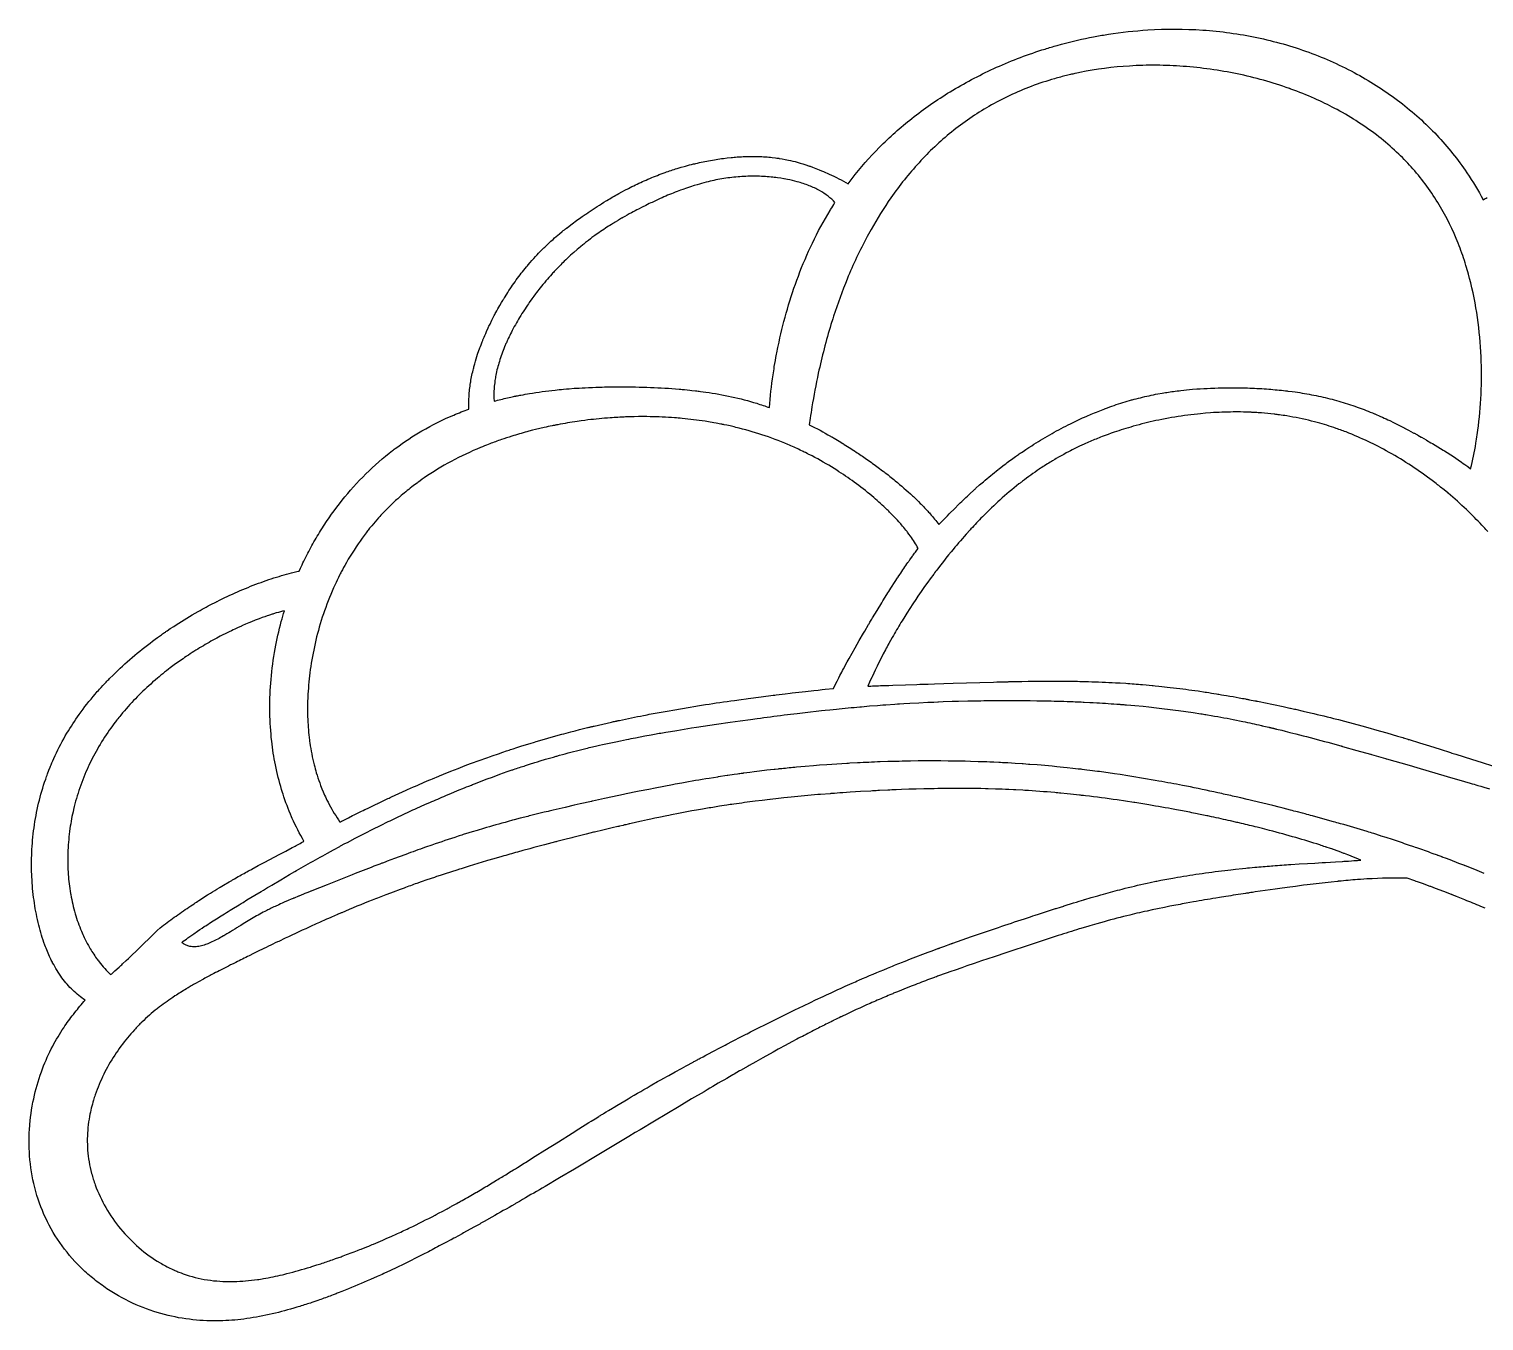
# Model space of a CAD drawing. Header units: millimetres. Extents: x -186 to 127, y -72 to 114.
# Drawn here: x -186 to 22.6, y -71.8 to 113.5 of the extents above; entities that cross this region are included whole.
import ezdxf

# ---------------------------------------------------------------- set-up
doc = ezdxf.new("R2010")
doc.units = ezdxf.units.MM
doc.layers.get('0').update_dxf_attribs({"color": 70})

msp = doc.modelspace()

# ---------------------------------------------------------------- linework, layer by layer
for points in [[(22.81, -12.59), (22.16, -12.32, 0.00263), (19.89, -11.38), (19.41, -11.18), (18.69, -10.89, 0.021315), (18.6, -10.86, 0.001777), (18.28, -10.73, 0.014751), (18.12, -10.67, 0.01263), (18.04, -10.64, 0.013869), (17.96, -10.61), (17.56, -10.45), (17.26, -10.33), (16.35, -9.99), (15.66, -9.73), (14.98, -9.48, 0.016686), (14.9, -9.45), (13.79, -9.05), (13.52, -8.95), (13.11, -8.8), (12.91, -8.73), (12.81, -8.69), (12.71, -8.66), (11.6, -8.27), (11.16, -8.26), (10.72, -8.25, 0.005943), (9.85, -8.25, 0.007065), (8.09, -8.28), (7.35, -8.3), (6.6, -8.34, 0.022909), (6.5, -8.34), (6.28, -8.36, 0.005632), (4.46, -8.47, 0.006568), (1.81, -8.71, 0.022532), (1.72, -8.72, 0.022898), (1.63, -8.73), (0.69, -8.82, 0.00469), (-2.75, -9.23), (-3.25, -9.29), (-4.42, -9.45), (-5.6, -9.6), (-5.94, -9.65), (-6.32, -9.7), (-7.34, -9.84), (-9.47, -10.15), (-10.18, -10.25), (-10.58, -10.31, 0.004792), (-11.04, -10.38, 0.004701), (-11.57, -10.46, 0.002175), (-14.38, -10.89), (-15.32, -11.04), (-15.85, -11.13, 0.003853), (-19.04, -11.67), (-20.1, -11.86, 0.002292), (-22.42, -12.3), (-23.19, -12.45), (-24.22, -12.66), (-24.96, -12.82), (-25.7, -12.98, 0.002908), (-27.17, -13.31), (-28.15, -13.55, 0.008667), (-31.87, -14.51), (-32.9, -14.8), (-33.93, -15.1), (-34.07, -15.14), (-34.21, -15.18), (-34.37, -15.23), (-35.2, -15.48), (-35.42, -15.55, 0.003255), (-38.43, -16.49), (-38.86, -16.63), (-40.15, -17.05), (-40.58, -17.19), (-42.3, -17.76), (-45.8, -18.92), (-47.62, -19.53), (-49.43, -20.14), (-50.5, -20.5), (-51.57, -20.86), (-52.28, -21.11), (-53.23, -21.44), (-53.86, -21.66), (-54.49, -21.88), (-55.74, -22.34, 0.00582), (-56.1, -22.47, 0.022543), (-56.19, -22.5), (-57.18, -22.87, 0.003653), (-59.53, -23.77), (-59.86, -23.9), (-60.25, -24.05), (-61.26, -24.46), (-61.65, -24.62), (-62.05, -24.78, 0.002075), (-62.31, -24.89, 0.003796), (-63.35, -25.33, 0.003207), (-65.43, -26.23, 0.006992), (-69.37, -28.05, 0.01015), (-69.5, -28.11, 0.009941), (-69.63, -28.17, 0.00388), (-70.61, -28.65, 0.005981), (-70.75, -28.72, 0.005472), (-70.92, -28.8, 0.004805), (-71.34, -29.01, 0.001909), (-73.05, -29.87), (-73.53, -30.12), (-73.79, -30.25, 0.003779), (-75.95, -31.38), (-76.66, -31.76), (-77.61, -32.27), (-77.87, -32.41), (-78.24, -32.61), (-78.61, -32.81), (-79.35, -33.22), (-80.83, -34.04), (-81.81, -34.59), (-82.77, -35.13), (-82.9, -35.21), (-84, -35.84), (-84.14, -35.92), (-84.92, -36.37), (-85.12, -36.48), (-85.59, -36.76, 0.00223), (-88.79, -38.62), (-89.24, -38.89), (-91.03, -39.94), (-92.81, -41), (-96.37, -43.13), (-98.42, -44.35), (-99.11, -44.76), (-100.02, -45.31), (-103.59, -47.45), (-103.83, -47.59), (-107.84, -49.99), (-109.95, -51.23), (-112.05, -52.48, -0.0018), (-115.27, -54.36), (-115.73, -54.63), (-116.26, -54.93, -0.009241), (-116.39, -55.01, -0.002027), (-119.68, -56.89), (-120.78, -57.51), (-120.96, -57.62), (-121.15, -57.72, -0.001892), (-121.51, -57.93), (-122.25, -58.34), (-123.73, -59.15), (-123.93, -59.26), (-124.98, -59.83), (-125.11, -59.91), (-125.51, -60.12), (-125.64, -60.19), (-126.16, -60.47), (-127.21, -61.02, -0.002398), (-129.31, -62.12, -0.004994), (-132.3, -63.62), (-133.31, -64.1), (-134.23, -64.54), (-135.16, -64.97), (-135.43, -65.1), (-136.14, -65.42), (-137.09, -65.84, -0.009214), (-140.7, -67.36), (-141.2, -67.56), (-141.7, -67.75), (-141.84, -67.81), (-142, -67.87), (-142.44, -68.04, -0.003953), (-144.19, -68.68), (-144.41, -68.75), (-144.62, -68.83), (-144.77, -68.88), (-145.35, -69.08), (-145.51, -69.13), (-145.7, -69.2), (-145.92, -69.27, -0.007746), (-147.66, -69.82, -0.01583), (-151.17, -70.76, -0.021826), (-154.81, -71.44, -0.025276), (-158.25, -71.75, -0.023595), (-158.36, -71.75), (-158.6, -71.76, -0.033257), (-162.55, -71.6, -0.036873), (-166.62, -70.86, -0.039662), (-170.7, -69.44, -0.041931), (-174.64, -67.31, -0.021662), (-176.5, -65.97, -0.021629), (-178.24, -64.48, -0.046818), (-181.31, -61.01, -0.048366), (-183.67, -57.02, -0.046914), (-185.24, -52.64, -0.043666), (-185.97, -48.09, -0.038339), (-185.95, -43.74), (-185.94, -43.6, -0.035614), (-185.27, -39.37, -0.033952), (-184.12, -35.59, -0.030424), (-182.66, -32.37, -0.026306), (-181.07, -29.71, -0.016294), (-179.69, -27.8), (-179.49, -27.53, -0.013752), (-178, -25.76, -0.047658), (-179.77, -24.35, -0.043324), (-181.33, -22.56, -0.037361), (-182.67, -20.39), (-182.71, -20.31, -0.004865), (-183.01, -19.71, -0.021445), (-183.79, -17.86, -0.013026), (-184.26, -16.44, -0.014093), (-184.66, -14.99, -0.024508), (-185.28, -11.86, -0.023224), (-185.63, -8.51), (-185.65, -8.08), (-185.66, -7.89), (-185.67, -7.71, -0.016562), (-185.67, -5.03, -0.022998), (-185.4, -1.49, -0.024462), (-184.78, 2.04, -0.025663), (-183.82, 5.51), (-183.67, 5.94, -0.005263), (-183.41, 6.69), (-183.2, 7.24), (-183.03, 7.66, -0.002254), (-182.77, 8.27), (-182.64, 8.58), (-182.51, 8.89, -0.025606), (-180.85, 12.13), (-180.62, 12.52, -0.021241), (-178.86, 15.22, -0.02239), (-176.57, 18.13, -0.005322), (-175.95, 18.84, -0.009112), (-175, 19.86, -0.006852), (-174.51, 20.37), (-174.01, 20.86, -0.018473), (-171.25, 23.4, -0.016414), (-168.33, 25.73), (-167.96, 26), (-167.63, 26.24), (-167.06, 26.65, -0.017921), (-166.95, 26.72, -0.017515), (-166.85, 26.79, -0.017105), (-166.75, 26.86, -0.016694), (-166.66, 26.92, -0.016284), (-166.58, 26.98, -0.007248), (-166.26, 27.2), (-165.79, 27.52), (-165.31, 27.84, -0.014452), (-162.25, 29.72, -0.001108), (-161.87, 29.94), (-161.53, 30.13, -0.011331), (-159.18, 31.39, -0.023799), (-159.08, 31.43, -0.013628), (-156.14, 32.82, -0.014763), (-153.14, 34.03, -0.016229), (-150.19, 35.02, -0.017293), (-147.3, 35.78), (-147.1, 36.22), (-147.03, 36.38, -0.00697), (-146.49, 37.5, -0.013383), (-145.34, 39.7, -0.007469), (-144.72, 40.77, -0.007815), (-144.07, 41.83, -0.027869), (-141.15, 45.94, -0.029609), (-137.75, 49.71, -0.030924), (-133.92, 53.06, -0.005652), (-133.67, 53.25, -0.005682), (-133.43, 53.43, -0.028419), (-129.7, 55.89, -0.030983), (-125.15, 58.16, -0.013143), (-122.97, 59.01, -0.02601), (-122.95, 60.86, -0.022968), (-122.73, 62.79), (-122.71, 62.92, -0.020118), (-122.31, 64.81), (-122.28, 64.94), (-122.25, 65.06), (-122.12, 65.52, -0.011504), (-121.71, 66.89), (-121.52, 67.43), (-121.45, 67.64, -0.004006), (-121.32, 67.99), (-121.22, 68.25), (-121.07, 68.65, -0.004064), (-120.99, 68.84, -0.008584), (-120.91, 69.04, -0.00901), (-120.44, 70.13), (-120.2, 70.67), (-120.14, 70.81), (-120.09, 70.91, -0.007182), (-119.94, 71.21), (-119.67, 71.76, -0.004615), (-119.47, 72.17), (-119.39, 72.32, -0.005657), (-119.11, 72.85), (-118.96, 73.12), (-118.82, 73.38), (-118.66, 73.65), (-118.53, 73.89), (-118.29, 74.29), (-118.11, 74.6, -0.008412), (-117.97, 74.82, -0.010806), (-117.87, 74.99), (-117.55, 75.5, -0.015406), (-116.17, 77.53, -0.01659), (-114.71, 79.42, -0.022914), (-114.66, 79.47, -0.011149), (-114.48, 79.69), (-114.16, 80.06, -0.011862), (-113.17, 81.16, -0.006028), (-112.39, 81.95, -0.003214), (-112, 82.34), (-111.59, 82.73), (-111.2, 83.09), (-110.9, 83.36, -0.009579), (-109.98, 84.15), (-109.58, 84.48, -0.006892), (-108.97, 84.97, -0.023763), (-108.89, 85.03), (-108.35, 85.44, -0.008938), (-106.7, 86.64), (-106.28, 86.93, -0.011853), (-106.12, 87.04, -0.00391), (-105.01, 87.78), (-104.58, 88.06, -0.007462), (-103.28, 88.87), (-103.17, 88.93, -0.009204), (-101.48, 89.92), (-101.01, 90.18), (-100.92, 90.22), (-100.59, 90.4), (-100.09, 90.67), (-99.58, 90.92, -0.006194), (-98.57, 91.41, -0.006945), (-97.55, 91.87, -0.014036), (-95.39, 92.74), (-94.82, 92.95, -0.010016), (-93.1, 93.52), (-92.51, 93.69), (-92.07, 93.82), (-91.9, 93.87, -0.007633), (-90.73, 94.17, -0.006479), (-90.43, 94.24, -0.013484), (-88.32, 94.68), (-88.02, 94.73, -0.008794), (-86.98, 94.9), (-86.72, 94.94), (-86.52, 94.96, -0.024525), (-86.45, 94.97), (-85.94, 95.04), (-85.36, 95.1, -0.007212), (-84.5, 95.17, -0.009623), (-83.64, 95.22, -0.01942), (-81.46, 95.24, -0.020406), (-79.45, 95.1), (-78.98, 95.05), (-78.81, 95.02), (-78.5, 94.98, -0.032402), (-78.44, 94.97), (-78.02, 94.9), (-77.59, 94.82), (-77.15, 94.73, -0.012524), (-75.87, 94.42, -0.016308), (-74.26, 93.92, -0.023761), (-74.21, 93.91, -0.013882), (-74.03, 93.84), (-73.7, 93.73, -0.006321), (-72.74, 93.35), (-72.38, 93.2, -0.007993), (-71.3, 92.73, -0.010041), (-69.92, 92.05, -0.012454), (-68.59, 91.32), (-68.3, 91.71), (-68, 92.1, -0.029903), (-64.11, 96.53, -0.030877), (-59.43, 100.71, -0.030181), (-53.95, 104.52, -0.02963), (-47.7, 107.84, -0.029636), (-40.78, 110.52), (-40.33, 110.66, -0.007976), (-38.6, 111.17), (-37.95, 111.35, -0.018579), (-33.36, 112.41), (-33.12, 112.45, -0.008725), (-31.25, 112.78, -0.022985), (-25.6, 113.39, -0.033043), (-17.72, 113.38, -0.034266), (-9.95, 112.3, -0.035836), (-2.5, 110.19, -0.037318), (4.4, 107.07, -0.038881), (10.57, 103.06, -0.04021), (15.86, 98.29, -0.039859), (20.18, 92.91, -0.026029), (22.51, 89.04, -0.004797), (23.07, 89.37)], [(23.18, 41.44, 0.006396), (22.59, 42.08, 0.014023), (20.43, 44.29), (20.11, 44.6, 0.015427), (17.5, 46.93, 0.017359), (17.42, 47), (16.91, 47.42), (16.4, 47.83, 0.004968), (16.06, 48.1, 0.016061), (15.97, 48.17, 0.016466), (15.87, 48.25, 0.016872), (15.77, 48.33), (15.21, 48.76), (14.88, 49), (14.51, 49.27, 0.016865), (11.43, 51.37, 0.017987), (8.2, 53.26, 0.016987), (5.27, 54.71), (4.84, 54.9), (4.51, 55.05), (4.17, 55.19), (3.95, 55.28), (3.65, 55.41), (3.24, 55.57, 0.010493), (1.62, 56.18), (1.4, 56.25, 0.015926), (-1.28, 57.08), (-1.67, 57.18), (-2.11, 57.3, 0.021788), (-5.67, 58.03, 0.007414), (-6.71, 58.19, 0.008225), (-7.05, 58.23, 0.0071), (-7.25, 58.26, 0.008308), (-7.48, 58.28, 0.008918), (-9.29, 58.46, 0.006053), (-9.94, 58.51), (-10.6, 58.54, 0.013543), (-10.79, 58.55, 0.009995), (-10.89, 58.56, 0.010409), (-11, 58.56, 0.008639), (-12.71, 58.6, 0.011748), (-12.82, 58.6, 0.01199), (-12.94, 58.6, 0.016271), (-16.16, 58.5), (-16.62, 58.47), (-17.32, 58.41), (-18.02, 58.35), (-18.48, 58.3, 0.008654), (-20.33, 58.08, 0.016723), (-24.03, 57.44, 0.008636), (-25.64, 57.08, 0.008412), (-27.24, 56.67), (-27.69, 56.54, 0.013756), (-30.44, 55.69), (-30.83, 55.55), (-31.27, 55.39), (-31.71, 55.23), (-32.14, 55.06, 0.0072), (-33.01, 54.72, 0.009833), (-34.73, 53.98), (-35.05, 53.83), (-35.37, 53.68), (-35.58, 53.58), (-35.86, 53.44), (-36.24, 53.26), (-36.45, 53.15), (-36.69, 53.03), (-36.97, 52.88), (-37.28, 52.72), (-37.64, 52.52), (-37.83, 52.42), (-38.03, 52.31), (-38.38, 52.11), (-38.72, 51.92), (-38.95, 51.78), (-39.25, 51.6), (-39.42, 51.5), (-39.61, 51.38, 0.009312), (-41.16, 50.39, 0.015405), (-43.56, 48.66), (-43.72, 48.54, 0.0036), (-44.08, 48.27, 0.017529), (-46.8, 45.97, 0.013042), (-49.16, 43.71), (-49.31, 43.56, 0.0096), (-50.96, 41.82), (-51.07, 41.71), (-51.64, 41.07, 0.011122), (-53.79, 38.56), (-54.17, 38.1), (-54.54, 37.64), (-54.64, 37.51), (-54.92, 37.15), (-55.29, 36.68), (-55.78, 36.04, 0.002472), (-56.3, 35.35), (-56.82, 34.65), (-57.16, 34.18), (-57.61, 33.55), (-58.09, 32.86), (-58.57, 32.17), (-58.88, 31.7), (-59.29, 31.08), (-59.74, 30.4), (-60.17, 29.72), (-60.46, 29.26), (-60.84, 28.65, 0.007019), (-62.08, 26.56), (-62.25, 26.26), (-62.5, 25.82), (-62.75, 25.38, 0.003346), (-63.23, 24.49), (-63.54, 23.89), (-63.76, 23.47), (-63.98, 23.04), (-64.04, 22.92), (-64.21, 22.59), (-64.42, 22.15), (-64.7, 21.57), (-64.9, 21.15), (-65.1, 20.73), (-65.15, 20.61), (-65.3, 20.28), (-65.49, 19.85), (-65.74, 19.28), (-65.34, 19.29, -0.00229), (-63.09, 19.38), (-62.74, 19.39), (-62.14, 19.41), (-60.33, 19.47), (-58.71, 19.52), (-58.31, 19.54), (-57.7, 19.56), (-57.09, 19.58), (-56.19, 19.61), (-53.5, 19.69), (-51.58, 19.75), (-49.67, 19.81), (-47.72, 19.86), (-47.23, 19.87), (-45.76, 19.91, -0.00246), (-45.51, 19.92), (-43.68, 19.95), (-42.76, 19.97, -0.001352), (-41.84, 19.98), (-41.35, 19.98, -0.011221), (-41.25, 19.99, -0.011081), (-41.14, 19.99), (-40.34, 19.99), (-39.15, 20), (-37.95, 19.99), (-36.98, 19.99, -0.012483), (-36.8, 19.98, -0.011821), (-36.63, 19.98, -0.004652), (-34.09, 19.93, -0.006886), (-30.23, 19.77), (-29.99, 19.76), (-29.76, 19.74), (-29.55, 19.73), (-28.75, 19.68, -0.005289), (-26.35, 19.5), (-25.85, 19.46), (-24.99, 19.38), (-24.83, 19.36), (-24.53, 19.33), (-24, 19.28, -0.003427), (-22.4, 19.1), (-21.9, 19.04, -0.005861), (-18.39, 18.58), (-17.37, 18.43), (-17.18, 18.4, -0.002915), (-15.75, 18.17, -0.003704), (-15.03, 18.05), (-14.67, 17.99), (-14.32, 17.93), (-13.81, 17.85, -0.003418), (-12.02, 17.52, -0.005219), (-11.57, 17.44, -0.005686), (-11.4, 17.41, -0.00619), (-11.26, 17.38, -0.009474), (-11, 17.33), (-10.23, 17.19, -0.009944), (-10.1, 17.16, -0.010138), (-9.98, 17.14, -0.010303), (-9.86, 17.11, -0.00527), (-6.19, 16.35), (-5.2, 16.14, -0.017274), (-5.11, 16.12, -0.004263), (-4.39, 15.95), (-3.32, 15.71), (-2.25, 15.46, -0.004551), (1.53, 14.52), (1.76, 14.47), (2.6, 14.25), (3.86, 13.91), (5.12, 13.57), (5.97, 13.34), (7.24, 12.98), (8.51, 12.62), (8.71, 12.56), (10.22, 12.11), (10.97, 11.89, -0.024136), (11.06, 11.86), (11.72, 11.66, -0.023369), (11.82, 11.63, -0.022847), (11.91, 11.6), (13.37, 11.15), (14.82, 10.7), (16.33, 10.22), (17.84, 9.74, -0.00238), (18.6, 9.5), (20.85, 8.78), (22.35, 8.3), (23.85, 7.83)], [(22.66, -7.59), (21.32, -7.04), (19.97, -6.51, 0.016333), (19.91, -6.49, 0.016148), (19.86, -6.47), (19.01, -6.14), (17.75, -5.65), (17.11, -5.41), (16.79, -5.3, 0.013833), (16.71, -5.27, 0.016619), (16.59, -5.22, 0.016219), (16.47, -5.18), (16.04, -5.02, 0.01269), (15.95, -4.98), (15.21, -4.71, 0.003512), (13.01, -3.93), (12.79, -3.85), (12.58, -3.78), (11.81, -3.52, 0.002824), (10.65, -3.12), (10.07, -2.93), (9.49, -2.74), (8.58, -2.45), (7.9, -2.23), (7.77, -2.19), (6.81, -1.88, 0.002364), (5.85, -1.59, 0.00403), (2.03, -0.45, 0.003537), (1.03, -0.17), (-0.48, 0.26), (-1.99, 0.67, 0.001397), (-3.03, 0.95), (-3.23, 1), (-3.42, 1.05), (-4.11, 1.23, 0.003038), (-5.15, 1.5), (-6.19, 1.77), (-6.73, 1.91), (-7.68, 2.15), (-9.11, 2.5), (-10.54, 2.84), (-11.09, 2.97), (-11.34, 3.03), (-12.25, 3.24), (-12.93, 3.4, 0.001908), (-14.99, 3.86, 0.004698), (-19.49, 4.81), (-20.62, 5.03, 0.003795), (-23.99, 5.66, 0.005743), (-28.44, 6.41), (-29.54, 6.58), (-30.36, 6.71, 0.002552), (-32.83, 7.05), (-33.91, 7.19), (-34.32, 7.24), (-35.03, 7.33, 0.00485), (-35.56, 7.39), (-36.36, 7.48), (-37.16, 7.57), (-37.69, 7.62), (-38.63, 7.72), (-39.33, 7.78), (-40.38, 7.88), (-40.91, 7.92), (-41.44, 7.97), (-42.5, 8.05, 0.012028), (-42.7, 8.06), (-43.45, 8.12, 0.008787), (-43.59, 8.13), (-44.64, 8.19), (-45.69, 8.26, 0.005515), (-45.96, 8.27, 0.000933), (-46.95, 8.32), (-47.7, 8.36), (-48.26, 8.38), (-48.68, 8.4), (-49.94, 8.44), (-51.01, 8.48), (-51.81, 8.5), (-53.02, 8.52), (-54.22, 8.53), (-55.3, 8.54), (-55.7, 8.55), (-57.12, 8.54, 0.003353), (-58.53, 8.54), (-59.62, 8.52, 0.003294), (-61.25, 8.49), (-62.06, 8.47), (-62.88, 8.45), (-63.97, 8.41, 0.004059), (-67.25, 8.27), (-68.34, 8.21, 0.00632), (-68.75, 8.19), (-70.18, 8.1), (-71.62, 8), (-72.7, 7.92), (-73.52, 7.86), (-74.74, 7.76), (-75.35, 7.7), (-75.96, 7.64, 0.003944), (-78.1, 7.43, 0.003826), (-78.63, 7.38), (-79.03, 7.33, 0.017315), (-79.18, 7.32), (-80.23, 7.2), (-81.28, 7.07), (-82.07, 6.97), (-82.66, 6.9), (-83.54, 6.78, 0.017639), (-83.65, 6.77, 0.016551), (-83.75, 6.75, 0.002952), (-84.42, 6.66), (-84.93, 6.59), (-85.82, 6.46, 0.016361), (-85.91, 6.45), (-87.2, 6.25, 0.016621), (-87.28, 6.24), (-88.5, 6.05, 0.005196), (-92.44, 5.37), (-93.4, 5.2), (-93.76, 5.13), (-95.01, 4.9), (-96.26, 4.66), (-97.18, 4.47), (-98.56, 4.19), (-99.25, 4.05), (-99.94, 3.91), (-100.39, 3.82), (-100.78, 3.73), (-101.47, 3.59), (-103.52, 3.15), (-105.26, 2.77, 0.017072), (-105.37, 2.74), (-107.01, 2.38), (-107.86, 2.18), (-109.15, 1.89), (-110.44, 1.59), (-110.87, 1.49, 0.003186), (-111.62, 1.31), (-111.9, 1.24), (-112.15, 1.18), (-112.36, 1.13), (-113.12, 0.94), (-113.87, 0.76, 0.003381), (-115.61, 0.32), (-116.47, 0.09), (-116.69, 0.03), (-117.34, -0.14, 0.006314), (-120.89, -1.14), (-121.8, -1.41), (-122.49, -1.62), (-123, -1.78), (-123.77, -2.02, 0.004078), (-124.53, -2.26, 0.00557), (-128.26, -3.51), (-129.21, -3.84, 0.002776), (-132.03, -4.85), (-132.96, -5.2), (-133.66, -5.46), (-134.7, -5.85), (-134.96, -5.95), (-135.35, -6.1, 0.02238), (-135.45, -6.13), (-135.75, -6.25), (-136.19, -6.42, 0.001816), (-139.3, -7.62), (-139.71, -7.78), (-141.14, -8.35), (-142.58, -8.92), (-143.31, -9.21), (-145.5, -10.08, 0.014283), (-145.66, -10.15, 0.006638), (-145.96, -10.27, 0.004933), (-146.48, -10.48), (-146.67, -10.56), (-147.36, -10.84, 0.035116), (-147.4, -10.85), (-148.04, -11.12, 0.009443), (-148.18, -11.18), (-148.44, -11.29), (-148.89, -11.48), (-149.23, -11.62), (-149.36, -11.68), (-149.58, -11.78, 0.011607), (-149.75, -11.85), (-150, -11.96), (-150.24, -12.07), (-150.75, -12.31, 0.00204), (-151.49, -12.66), (-151.68, -12.76, 0.007771), (-151.95, -12.9), (-152.23, -13.04, 0.013558), (-154.13, -14.1), (-154.61, -14.38), (-155.33, -14.82), (-155.68, -15.04), (-155.86, -15.15), (-156.04, -15.26, -0.003948), (-156.52, -15.56), (-156.88, -15.78, -0.004636), (-157.96, -16.43), (-158.07, -16.5, -0.031617), (-158.13, -16.53, -0.031709), (-158.18, -16.56, -0.010035), (-158.99, -17.01, -0.015855), (-159.82, -17.42), (-160.03, -17.51, -0.02023), (-160.76, -17.8, -0.032019), (-161.52, -18.01, -0.044944), (-162.25, -18.11, -0.057748), (-162.98, -18.05, -0.130395), (-164.16, -17.49, -0.006497), (-163.27, -16.83), (-162.97, -16.61), (-162.44, -16.24), (-161.9, -15.88), (-161.55, -15.63), (-161.24, -15.43), (-160.93, -15.22, -0.010827), (-160.72, -15.09), (-159.89, -14.55, -0.003361), (-158.01, -13.36, -0.003143), (-156.97, -12.72), (-155.93, -12.08), (-155.79, -11.99), (-155.65, -11.91), (-155.36, -11.74), (-154.8, -11.39), (-153.66, -10.71), (-152.76, -10.16), (-152.45, -9.98, -0.001689), (-151.24, -9.26), (-149.96, -8.51), (-148.68, -7.76), (-147.93, -7.32), (-147.68, -7.18), (-146.68, -6.6), (-146.01, -6.22, -0.002572), (-143.24, -4.66), (-142.37, -4.19), (-141.49, -3.71, -0.017095), (-141.37, -3.65), (-140.75, -3.31), (-140.39, -3.13), (-139.3, -2.55), (-138.21, -1.99), (-137.48, -1.62, -0.004346), (-134.54, -0.16, -0.003436), (-133.42, 0.38), (-132.31, 0.9), (-131.56, 1.25, -0.003235), (-130.42, 1.77), (-129.28, 2.28), (-128.95, 2.43), (-128.57, 2.59, -0.002476), (-126.28, 3.58), (-125.96, 3.72), (-125.58, 3.88), (-124.58, 4.29), (-123.58, 4.7), (-123.29, 4.81), (-122.96, 4.94), (-122.59, 5.09, -0.003658), (-122.03, 5.31), (-121.46, 5.53), (-120.34, 5.96), (-119.59, 6.24), (-118.53, 6.63), (-117.46, 7.01), (-116.75, 7.25, -0.01227), (-116.56, 7.32, -0.00435), (-114.84, 7.89), (-114.26, 8.08), (-113.49, 8.32), (-113.11, 8.44), (-112.74, 8.55), (-111.98, 8.78, -0.002965), (-110.46, 9.22, -0.017139), (-110.36, 9.25, -0.007164), (-107.14, 10.1), (-106.19, 10.34, -0.002357), (-105.24, 10.57), (-104.6, 10.72), (-104.24, 10.8), (-103.82, 10.89), (-102.86, 11.11), (-101.89, 11.31), (-101.24, 11.45), (-100.38, 11.62, -0.002626), (-99.05, 11.88), (-97.71, 12.14), (-96.82, 12.3, -0.001987), (-94.98, 12.63), (-94.71, 12.67), (-94.41, 12.72), (-94.07, 12.78), (-93.15, 12.93), (-91.55, 13.19), (-91.02, 13.28), (-90.31, 13.39), (-89.37, 13.54), (-87.44, 13.83), (-85.51, 14.1), (-84.06, 14.31), (-82.6, 14.51), (-81.63, 14.64, -0.002948), (-77.77, 15.14), (-76.34, 15.31), (-75.87, 15.37), (-73.96, 15.59), (-73.18, 15.67), (-72.4, 15.76), (-71.88, 15.82), (-71.19, 15.89), (-70.26, 15.99, -0.002385), (-66.89, 16.31), (-66.66, 16.33), (-65.52, 16.43), (-64.37, 16.52), (-63.6, 16.58), (-63.17, 16.61), (-61.9, 16.7), (-61.47, 16.73), (-61.23, 16.74), (-60.58, 16.78), (-59.72, 16.83), (-58.43, 16.9), (-57.13, 16.97), (-56.27, 17), (-55.69, 17.03, -0.016855), (-55.61, 17.03), (-54.95, 17.06), (-53.63, 17.1), (-52.74, 17.13), (-51.39, 17.16), (-50.94, 17.17), (-50.34, 17.18), (-49.54, 17.19), (-49.09, 17.2), (-48.15, 17.21), (-47.2, 17.22), (-46.58, 17.22), (-45.74, 17.22), (-45.26, 17.22), (-44.56, 17.22), (-43.86, 17.22), (-42.46, 17.2), (-41.52, 17.19), (-41.27, 17.19, -0.003764), (-37.65, 17.1), (-37.14, 17.08, -0.003842), (-34.86, 16.99, -0.017283), (-34.71, 16.98), (-33.9, 16.94), (-33.44, 16.92), (-32.91, 16.89, -0.005498), (-29.62, 16.67, -0.006503), (-29.4, 16.65, -0.00542), (-29.17, 16.64, -0.002782), (-28.63, 16.59), (-28.04, 16.54), (-27.44, 16.49), (-26.24, 16.38), (-25.44, 16.3), (-24.37, 16.18, -0.006241), (-21.21, 15.79), (-20.16, 15.65), (-19.07, 15.49), (-17.98, 15.32, -0.003987), (-17.25, 15.2), (-16.28, 15.03), (-16.02, 14.99, -0.007143), (-12.45, 14.31), (-11.94, 14.2, -0.004247), (-9.35, 13.64, -0.007871), (-9.17, 13.6), (-8.25, 13.39, -0.008722), (-8.14, 13.36, -0.009079), (-8.01, 13.33, -0.009447), (-7.89, 13.3, -0.010849), (-7.73, 13.26, -0.011149), (-7.57, 13.23, -0.009302), (-7.47, 13.2, -0.010951), (-7.33, 13.17, -0.012959), (-7.14, 13.12), (-6.39, 12.94), (-5.89, 12.82), (-5.23, 12.65), (-4.34, 12.43), (-3.84, 12.3, -0.004136), (0.25, 11.22), (2.08, 10.71, -0.017801), (2.2, 10.68, -0.018411), (2.33, 10.64), (4.41, 10.06), (6.34, 9.52, -0.018137), (6.47, 9.48), (8.52, 8.89, -0.017594), (8.65, 8.85), (11.89, 7.92), (12.97, 7.61), (17.35, 6.33), (18.18, 6.09), (19, 5.85), (20.65, 5.36, -0.001419), (21.75, 5.04), (22.16, 4.92), (22.58, 4.79), (23.4, 4.55)]]:
    msp.add_lwpolyline(points, format="xyb")
for points in [[(-74.15, 56.77, -0.014686), (-71.09, 55.12, -0.010311), (-70.98, 55.05, -0.010716), (-70.88, 55, -0.011064), (-70.78, 54.94, -0.011366), (-70.69, 54.88, -0.011625), (-70.59, 54.83), (-69.87, 54.4), (-69.34, 54.07, -0.017646), (-69.24, 54.01, -0.017421), (-69.15, 53.95), (-68.45, 53.51), (-67.75, 53.07, -0.016192), (-67.7, 53.03, -0.016174), (-67.65, 53, -0.00606), (-66.13, 51.98), (-65.94, 51.85), (-65.29, 51.38), (-65.13, 51.27), (-64.64, 50.91), (-64.28, 50.65), (-63.66, 50.18, -0.004889), (-63.19, 49.83), (-62.85, 49.56), (-62.59, 49.35), (-62.2, 49.04), (-62.01, 48.89), (-61.82, 48.73, -0.015292), (-59.35, 46.58), (-59.22, 46.46, -0.007108), (-58.22, 45.49, -0.001272), (-57.73, 44.99), (-57.61, 44.86), (-57.44, 44.67), (-57.26, 44.48, -0.0067), (-56.81, 43.99, -0.01859), (-55.55, 42.45), (-55.23, 42.78), (-55.16, 42.86), (-54.62, 43.42), (-54.34, 43.7), (-54.07, 43.98), (-53.99, 44.07), (-53.34, 44.72), (-52.69, 45.36, -0.00724), (-51.06, 46.92), (-50.59, 47.35, -0.006335), (-50.24, 47.67), (-49.71, 48.14), (-49.18, 48.6, -0.010665), (-47.06, 50.34, -0.014123), (-46.92, 50.46), (-46.38, 50.87, -0.008067), (-44.74, 52.08, -0.00545), (-44.43, 52.3, -0.001435), (-43.89, 52.67, -0.004647), (-43.08, 53.22), (-42.67, 53.49), (-42.25, 53.76, -0.013202), (-39.66, 55.32, -0.013081), (-37.02, 56.75), (-36.69, 56.91, -0.011633), (-34.36, 58), (-33.71, 58.28, -0.011701), (-31.74, 59.07, -0.025323), (-31.66, 59.1, -0.013874), (-29.17, 59.95, -0.008609), (-27.91, 60.32, -0.023402), (-27.83, 60.34, -0.007457), (-26.65, 60.65, -0.014243), (-24.16, 61.19), (-23.54, 61.3, -0.01123), (-21.68, 61.58), (-21.37, 61.62), (-21.1, 61.65), (-20.86, 61.68, -0.006803), (-19.18, 61.85), (-18.54, 61.9, -0.007614), (-16.62, 62.01), (-15.97, 62.03), (-15.48, 62.05, -0.00675), (-14, 62.07), (-13.33, 62.07), (-12.83, 62.07), (-12.07, 62.06), (-11.88, 62.05), (-11.31, 62.04, -0.009433), (-8.58, 61.9), (-8.24, 61.87, -0.010269), (-5.84, 61.64, -0.010026), (-5.67, 61.62, -0.010651), (-5.51, 61.6), (-4.91, 61.53), (-4.46, 61.47, -0.005895), (-3.12, 61.26, -0.013588), (-0.46, 60.73, -0.015438), (2.11, 60.06, -0.007826), (3.34, 59.68), (3.96, 59.47), (4.57, 59.26, -0.01275), (6.9, 58.35, -0.022947), (6.97, 58.32, -0.011681), (9.11, 57.36), (9.63, 57.1), (10.02, 56.91), (10.61, 56.61), (11.19, 56.31, -0.025166), (11.25, 56.28, -0.024819), (11.31, 56.25), (11.78, 56.01), (12.47, 55.63, -0.006197), (12.82, 55.44, -0.007533), (12.99, 55.35, -0.00908), (13.16, 55.25), (13.63, 54.99, -0.023273), (13.67, 54.97), (14.34, 54.58, -0.023528), (14.39, 54.56), (15.02, 54.19), (15.23, 54.06), (16, 53.61), (16.76, 53.14), (16.96, 53.01), (17.32, 52.79), (17.85, 52.45), (18.38, 52.1), (18.57, 51.97), (18.91, 51.75), (19.41, 51.41), (19.65, 51.23), (19.9, 51.06), (20.31, 50.76), (20.71, 50.46, 0.018043), (21.47, 54.11, 0.005748), (21.66, 55.33, 0.022595), (22.18, 60.46, 0.022288), (22.24, 65.83, 0.024056), (21.79, 71.41, 0.027934), (20.73, 77.1), (20.57, 77.74), (20.4, 78.37, 0.005499), (20.04, 79.62), (19.93, 79.98, 0.017858), (18.92, 82.79, 0.040818), (16.21, 88.31, 0.045474), (12.43, 93.47, 0.020587), (10.4, 95.59), (10.09, 95.88, 0.022733), (7.54, 98.07, 0.022683), (4.64, 100.14, 0.020846), (1.57, 101.96, 0.016276), (-1.28, 103.37), (-1.69, 103.56, 0.017781), (-5.07, 104.92, 0.016205), (-5.18, 104.96, 0.016246), (-5.29, 104.99, 0.017615), (-8.99, 106.17, 0.01708), (-12.77, 107.09, 0.032946), (-20.52, 108.17, 0.016149), (-24.37, 108.33, 0.017821), (-28.21, 108.22, 0.034874), (-35.32, 107.3), (-35.54, 107.25), (-35.79, 107.2), (-36.04, 107.15), (-36.2, 107.11, 0.007052), (-36.86, 106.96), (-37.05, 106.91), (-37.26, 106.86, 0.009822), (-38.96, 106.4, 0.019214), (-42.31, 105.3, 0.040351), (-48.38, 102.43, 0.040007), (-53.75, 98.75, 0.037146), (-58.41, 94.35, 0.03326), (-62.43, 89.32, 0.023996), (-65.29, 84.78), (-65.66, 84.11), (-65.85, 83.75, 0.013616), (-67.36, 80.75, 0.012601), (-68.71, 77.67, 0.019079), (-70.66, 72.33, 0.005204), (-70.78, 71.97), (-71.04, 71.14, 0.020867), (-72.85, 64.17, 0.012288), (-73.77, 59.32, 0.00266), (-74.02, 57.7)], [(-79.86, 59.23, -0.017373), (-79.34, 63.92, -0.00279), (-79.16, 65.1, -0.005953), (-78.85, 66.87), (-78.81, 67.09), (-78.65, 67.86), (-78.49, 68.63, -0.017792), (-77.29, 73.36, -0.019269), (-75.71, 78.1, -0.022186), (-73.7, 82.83, -0.025381), (-71.16, 87.51), (-71.08, 87.65, -0.004192), (-70.47, 88.62, 0.04765), (-71.44, 89.54, 0.040494), (-72.68, 90.35, 0.032005), (-74.16, 91.05, 0.027449), (-75.87, 91.62, 0.019026), (-77.27, 91.95), (-77.73, 92.04, 0.032073), (-77.8, 92.05), (-78.25, 92.12), (-78.71, 92.19, 0.010393), (-79.62, 92.3), (-79.89, 92.32, 0.021239), (-82.1, 92.42, 0.021803), (-84.37, 92.32, 0.021142), (-86.67, 92.03, 0.020527), (-88.95, 91.55, 0.009694), (-90.22, 91.2), (-90.64, 91.07), (-91.19, 90.9), (-91.74, 90.71), (-92.28, 90.52), (-92.64, 90.39), (-93.11, 90.21), (-93.39, 90.11, 0.011218), (-95.52, 89.21, 0.006936), (-97.09, 88.48), (-97.61, 88.23), (-98.12, 87.97), (-98.63, 87.71, 0.005853), (-99.65, 87.17, 0.007754), (-100.89, 86.48, 0.011729), (-100.98, 86.43, 0.012435), (-101.06, 86.38), (-101.53, 86.1, 0.01723), (-101.65, 86.03), (-101.99, 85.83, 0.006207), (-102.32, 85.63, 0.017671), (-102.41, 85.57, 0.01922), (-102.52, 85.5, 0.005455), (-103.38, 84.95), (-103.62, 84.79, 0.00573), (-104.58, 84.13), (-104.9, 83.9), (-105.32, 83.6), (-105.55, 83.42), (-105.82, 83.21), (-106.09, 83.01, 0.005961), (-106.63, 82.58), (-106.98, 82.29), (-107.45, 81.9), (-107.92, 81.49), (-108.38, 81.07, 0.008024), (-109.29, 80.21, 0.012783), (-110.63, 78.84, 0.004431), (-111.07, 78.37, 0.016512), (-112.75, 76.39, 0.006954), (-113.42, 75.52), (-113.63, 75.23), (-113.92, 74.84), (-114.3, 74.31), (-114.43, 74.11), (-114.57, 73.91), (-114.66, 73.78), (-115.01, 73.25, 0.006624), (-115.69, 72.17, 0.01863), (-116.88, 70.03, 0.00938), (-117.32, 69.13), (-117.38, 69, 0.002862), (-117.54, 68.65, 0.007667), (-117.75, 68.18), (-117.86, 67.92, 0.022845), (-118.6, 65.86, 0.025933), (-119.1, 63.87, 0.014512), (-119.23, 63.09), (-119.24, 62.98, 0.013765), (-119.34, 62.09), (-119.35, 61.97, 0.034234), (-119.35, 60.15, -0.010054), (-117.43, 60.62), (-116.95, 60.73, -0.006494), (-116.22, 60.88, -0.011608), (-116.13, 60.9, -0.005416), (-115.5, 61.02, -0.004715), (-114.28, 61.24, -0.014469), (-110.6, 61.74, -0.004669), (-109.41, 61.86), (-108.96, 61.9), (-108.57, 61.93), (-107.88, 61.99), (-107.62, 62, -0.004343), (-105.82, 62.11), (-105.24, 62.13), (-104.74, 62.15), (-103.86, 62.18, -0.005559), (-101.23, 62.21, -0.009427), (-96.9, 62.13, -0.011458), (-92.83, 61.88), (-92.58, 61.86, -0.005697), (-92.13, 61.82, -0.025199), (-92.03, 61.81), (-91.27, 61.73), (-90.98, 61.7), (-90.48, 61.64, -0.001417), (-89.73, 61.55), (-89.35, 61.5), (-88.98, 61.45, -0.018771), (-85.29, 60.79, -0.020407), (-81.69, 59.84, -0.010717)], [(-70.69, 18.94), (-70.58, 19.18), (-70.17, 19.99), (-69.96, 20.39), (-69.91, 20.49), (-69.75, 20.79, -0.000635), (-69.23, 21.77), (-68.71, 22.74), (-68.43, 23.25), (-68.01, 24.01), (-67.58, 24.77), (-66.98, 25.84), (-66.36, 26.89, -0.006487), (-66.2, 27.16), (-65.65, 28.11), (-65.57, 28.23), (-65.45, 28.44), (-65.27, 28.75), (-65.17, 28.9), (-65.08, 29.06), (-64.42, 30.14), (-63.76, 31.22), (-63.6, 31.49), (-63.02, 32.41, -0.003996), (-62.44, 33.32), (-61.81, 34.3), (-61.49, 34.79), (-61.41, 34.91, -0.034343), (-61.38, 34.96), (-61.17, 35.28, -0.006319), (-59.99, 37.02, -0.001977), (-59.73, 37.39), (-59.34, 37.94, -0.002127), (-59.24, 38.08), (-59.16, 38.19, -0.000776), (-58.93, 38.49), (-58.73, 38.76), (-58.53, 39.02, 0.031542), (-59.65, 40.8), (-59.85, 41.08), (-60.06, 41.35, 0.005409), (-60.2, 41.53), (-60.28, 41.63, 0.010432), (-60.94, 42.43, 0.007642), (-61.13, 42.66, 0.017227), (-62.63, 44.25, 0.007015), (-62.85, 44.47), (-62.97, 44.58, 0.01671), (-64.88, 46.32), (-65.17, 46.55, 0.017778), (-67.71, 48.54, 0.015605), (-70.21, 50.24), (-70.57, 50.47, 0.018996), (-73.75, 52.29), (-74.3, 52.57, 0.022594), (-74.38, 52.61, 0.024085), (-74.47, 52.66), (-74.71, 52.78, 0.007009), (-75.03, 52.93), (-75.47, 53.14, 0.010735), (-77.21, 53.93, 0.021535), (-80.94, 55.33, 0.019976), (-84.66, 56.39), (-84.91, 56.45, 0.001926), (-85.72, 56.64), (-85.99, 56.7), (-86.35, 56.77, 0.00621), (-86.83, 56.87), (-87.48, 57), (-87.85, 57.06, 0.007173), (-88.83, 57.23), (-89.1, 57.27, 0.014956), (-92.38, 57.67, 0.006756), (-93.48, 57.77, 0.014945), (-96.97, 57.92), (-97.47, 57.93), (-98.04, 57.93), (-98.65, 57.93), (-99.27, 57.92, 0.006588), (-100.51, 57.88, 0.00566), (-101.33, 57.84, 0.0026), (-102.42, 57.78, 0.017221), (-102.57, 57.77, 0.017373), (-102.71, 57.76), (-103.11, 57.73), (-103.51, 57.69), (-104.3, 57.62, 0.006022), (-105.89, 57.45), (-106.34, 57.39), (-106.86, 57.32), (-107.45, 57.24, 0.010561), (-110.2, 56.77, 0.007546), (-110.38, 56.74, 0.007195), (-110.58, 56.7, 0.00671), (-110.79, 56.66, 0.006037), (-111.01, 56.62, 0.003301), (-112.18, 56.36), (-112.8, 56.22), (-113.42, 56.07), (-113.83, 55.97), (-114.37, 55.83, 0.009599), (-116.54, 55.21), (-116.83, 55.12, 0.008536), (-118.31, 54.64), (-118.52, 54.56, 0.009522), (-120.19, 53.95, 0.007127), (-121.29, 53.51, 0.025096), (-125.5, 51.51, 0.027625), (-129.38, 49.15), (-129.67, 48.95), (-129.96, 48.74), (-130.16, 48.6, 0.006441), (-130.41, 48.41), (-130.75, 48.16), (-130.94, 48.01), (-131.16, 47.84, 0.015823), (-132.87, 46.43, 0.011238), (-134.06, 45.34), (-134.45, 44.96, 0.014904), (-135.94, 43.4, 0.011099), (-136.89, 42.29), (-137.2, 41.91, 0.007598), (-137.6, 41.4), (-137.71, 41.26, 0.004902), (-138.26, 40.52), (-138.57, 40.09, 0.027872), (-140.78, 36.57), (-140.95, 36.27), (-141.11, 35.97, 0.007514), (-141.43, 35.36), (-141.52, 35.19, 0.01004), (-142.19, 33.78), (-142.38, 33.37), (-142.58, 32.9, 0.022936), (-143.99, 29.15, 0.022364), (-145.03, 25.38, 0.022124), (-145.71, 21.64, 0.021397), (-146.05, 18.11), (-146.06, 17.99, 0.023475), (-146.08, 14.48, 0.021471), (-145.83, 11.55, 0.009053), (-145.78, 11.13, 0.026884), (-145.16, 7.98, 0.010482), (-144.85, 6.86), (-144.74, 6.49, 0.015783), (-144.23, 5.03), (-144.05, 4.56), (-143.86, 4.1, 0.007676), (-143.45, 3.18), (-143.32, 2.92), (-143.17, 2.63), (-143, 2.3, 0.031737), (-141.46, -0.22, -0.016148), (-141.39, -0.18, -0.006608), (-141.1, -0.03), (-140.22, 0.41), (-139.65, 0.7), (-139.43, 0.81), (-139.05, 1), (-138.77, 1.14), (-138.55, 1.24, -0.010778), (-138.39, 1.32), (-138.15, 1.44), (-137.91, 1.56), (-137.87, 1.58), (-137.53, 1.74), (-136.35, 2.32), (-136.05, 2.46), (-136, 2.48), (-135.94, 2.51), (-135.16, 2.88), (-134.77, 3.07, -0.003492), (-134.07, 3.39), (-133.03, 3.87), (-131.98, 4.34), (-131.87, 4.39), (-131.76, 4.44), (-130.93, 4.81, -0.002517), (-129.68, 5.36, -0.00238), (-128.42, 5.9), (-128.18, 6), (-127.27, 6.37, -0.002945), (-126.93, 6.51), (-126.63, 6.64), (-125.58, 7.06), (-124.53, 7.47), (-123.5, 7.87), (-122.73, 8.16), (-122.58, 8.21), (-121.49, 8.62), (-120.4, 9.01), (-119.86, 9.2), (-119.63, 9.28), (-118.74, 9.59), (-118.08, 9.81), (-117.58, 9.98, -0.000981), (-116.83, 10.23), (-116.64, 10.29), (-116.08, 10.47), (-115.53, 10.65), (-115.04, 10.8), (-114.19, 11.06), (-113.55, 11.25), (-113.31, 11.33), (-112.47, 11.57), (-111.63, 11.82), (-110.5, 12.14), (-109.65, 12.37, -0.003982), (-108.37, 12.71), (-107.73, 12.87), (-107.09, 13.04), (-105.95, 13.32, -0.004181), (-105.73, 13.37, -0.004998), (-105.53, 13.42, -0.005568), (-105.34, 13.47, -0.00598), (-105.17, 13.51, -0.00628), (-105, 13.55), (-103.76, 13.84), (-102.51, 14.12, -0.001721), (-101.94, 14.25, -0.010838), (-101.81, 14.27, -0.010831), (-101.69, 14.3, -0.010814), (-101.58, 14.33, -0.01079), (-101.46, 14.35, -0.010757), (-101.35, 14.37, -0.004153), (-97.94, 15.07, -0.003719), (-95.68, 15.5), (-94.55, 15.71), (-93.43, 15.9, -0.001807), (-91.24, 16.27), (-90.69, 16.36), (-89.87, 16.49), (-89.04, 16.62, -0.003229), (-84.88, 17.24), (-83.91, 17.37), (-83.19, 17.47), (-82.92, 17.5), (-81.03, 17.75), (-79.31, 17.97, -0.004496), (-78.89, 18.02), (-77.6, 18.18), (-76.87, 18.27), (-76.59, 18.3), (-75.63, 18.41), (-74.67, 18.52), (-73.48, 18.66), (-72.88, 18.72), (-72.58, 18.75), (-72.28, 18.78), (-71.88, 18.83)], [(-167.27, -15.39, -0.005868), (-165.22, -13.88, -0.006761), (-163.12, -12.42), (-162.85, -12.24), (-162.39, -11.93, -0.00418), (-161.68, -11.47), (-161.33, -11.24), (-160.98, -11.01), (-160.44, -10.66), (-160.03, -10.41, -0.004044), (-158.8, -9.65, -0.010889), (-158.66, -9.57), (-158.15, -9.26), (-157.37, -8.8), (-156.98, -8.58, -0.016001), (-156.88, -8.52), (-156.59, -8.35), (-156.04, -8.04, -0.004849), (-154.39, -7.12, -0.002148), (-154.12, -6.98), (-153.18, -6.47), (-152.23, -5.97), (-150.18, -4.89), (-149.24, -4.39), (-148.3, -3.89), (-148.09, -3.77, 0.003149), (-146.62, -2.97, -0.027495), (-148.3, 0.31), (-148.39, 0.53, -0.024767), (-149.63, 3.8), (-149.7, 4.03, -0.023323), (-150.62, 7.49), (-150.72, 7.98, -0.02118), (-151.25, 11.39, -0.023662), (-151.51, 15.46, -0.023049), (-151.39, 19.7, -0.02311), (-150.85, 24.08), (-150.75, 24.64, -0.021128), (-149.87, 28.54, -0.009561), (-149.42, 30.1, 0.009961), (-150.59, 29.77), (-150.76, 29.72, 0.005496), (-151.2, 29.58), (-151.59, 29.45), (-151.72, 29.41), (-151.89, 29.35, 0.003778), (-152.12, 29.27), (-152.25, 29.22, 0.001477), (-152.6, 29.1), (-153.06, 28.93), (-153.47, 28.77), (-153.61, 28.72), (-154.16, 28.5), (-154.52, 28.35), (-155, 28.15), (-155.44, 27.96, 0.01554), (-155.59, 27.89), (-156.17, 27.63), (-156.56, 27.45), (-156.78, 27.35), (-157.03, 27.23, 0.006738), (-158.25, 26.62), (-158.65, 26.42), (-158.88, 26.3), (-159.14, 26.16, 0.011342), (-161.32, 24.92, 0.013211), (-163.47, 23.56, 0.027536), (-163.54, 23.51, 0.009688), (-165.24, 22.31), (-165.8, 21.9, 0.014966), (-167.91, 20.19, 0.023849), (-167.98, 20.13, 0.024146), (-168.04, 20.07, 0.017178), (-170.25, 18.03, 0.019589), (-172.36, 15.75), (-172.63, 15.43), (-172.9, 15.1, 0.008719), (-173.44, 14.44, 0.017623), (-173.51, 14.35), (-173.88, 13.87), (-174.08, 13.59), (-174.31, 13.27, 0.023153), (-176.07, 10.58, 0.023131), (-177.48, 7.89, 0.008445), (-177.57, 7.71, 0.025253), (-178.78, 4.7, 0.026159), (-179.67, 1.6, 0.022131), (-180.19, -1.15), (-180.24, -1.55, 0.02553), (-180.49, -4.67, 0.018539), (-180.48, -6.86), (-180.47, -7), (-180.45, -7.34), (-180.43, -7.72, 0.024603), (-180.1, -10.45), (-180.07, -10.63, 0.026627), (-179.44, -13.36, 0.02924), (-178.54, -15.89, 0.013049), (-178.14, -16.77), (-178, -17.06, 0.014813), (-177.39, -18.19, 0.024649), (-176.37, -19.77, 0.004387), (-175.99, -20.27, 0.034029), (-174.35, -22.1), (-174.27, -22.04), (-174.2, -21.97), (-174.05, -21.84), (-173.74, -21.57), (-173.15, -21.03, 0.004271), (-172.64, -20.56), (-172.14, -20.09), (-171.8, -19.77), (-171.26, -19.25), (-170.71, -18.73), (-170.35, -18.38), (-169.59, -17.65), (-168.83, -16.92), (-167.66, -15.77)], [(4.96, -5.67, 0.004994), (3.58, -5.11), (3.23, -4.97), (3.1, -4.92), (2.64, -4.75, 0.004612), (2.19, -4.58), (2.09, -4.54), (1.71, -4.41), (1.06, -4.17, 0.006861), (0.93, -4.13), (0.47, -3.97), (0.12, -3.85, 0.00738), (-0.01, -3.81), (-0.12, -3.77, 0.002553), (-0.93, -3.5, 0.007741), (-4.37, -2.45, 0.006529), (-8.13, -1.42), (-9.13, -1.16, 0.002664), (-9.89, -0.97, 0.003591), (-12.17, -0.42), (-12.7, -0.29), (-12.82, -0.26), (-13.72, -0.06, 0.004009), (-16.45, 0.54), (-17, 0.66), (-17.12, 0.68), (-18.06, 0.88), (-18.77, 1.02, 0.002586), (-20.9, 1.43), (-21.46, 1.54), (-21.71, 1.59, 0.004388), (-25.44, 2.24), (-26.58, 2.43), (-27.44, 2.57, 0.010956), (-27.6, 2.59), (-28.8, 2.78), (-30, 2.95, 0.006055), (-34.52, 3.54), (-34.8, 3.57, 0.013556), (-34.86, 3.58, 0.003154), (-35.37, 3.64, 0.003402), (-37.15, 3.83), (-38.05, 3.92, 0.002239), (-38.49, 3.96, 0.003876), (-38.94, 4, 0.007452), (-43.25, 4.33), (-43.51, 4.34), (-44.5, 4.4, 0.00534), (-44.87, 4.42), (-45.52, 4.45, 0.003606), (-47.46, 4.52), (-48.49, 4.55), (-48.88, 4.56), (-49.56, 4.58), (-50.07, 4.59), (-50.84, 4.6, 0.009091), (-50.93, 4.6, 0.002017), (-51.6, 4.6), (-52.63, 4.61, 0.006902), (-52.83, 4.61, 0.005798), (-53.01, 4.61, 0.005887), (-53.35, 4.61), (-54.54, 4.6), (-55.73, 4.58), (-56.24, 4.57), (-56.7, 4.57), (-57.09, 4.56), (-57.44, 4.55), (-57.74, 4.54), (-58.81, 4.51), (-59.07, 4.5), (-59.87, 4.48), (-60.92, 4.44), (-61.7, 4.41, 0.000903), (-62.88, 4.36), (-64.06, 4.3), (-64.32, 4.29, 0.001414), (-65.31, 4.23), (-66.8, 4.15), (-67.54, 4.1), (-68.28, 4.05), (-69.35, 3.98, 0.002279), (-70.94, 3.86, 0.00375), (-71.14, 3.85), (-72.53, 3.74, 0.007819), (-72.66, 3.73, 0.008006), (-72.79, 3.72, 0.00813), (-72.91, 3.71, 0.004492), (-76.75, 3.36), (-77.79, 3.25), (-78.57, 3.16), (-79.74, 3.03, 0.012341), (-79.82, 3.02), (-80.91, 2.89), (-81.93, 2.77, 0.00424), (-84.99, 2.35, 0.002891), (-85.99, 2.2), (-86.36, 2.15), (-87.02, 2.04, 0.003203), (-88.98, 1.72), (-89.47, 1.64), (-90.34, 1.49), (-90.98, 1.37, 0.001546), (-91.95, 1.19), (-92.92, 1.01), (-93.9, 0.81), (-94.27, 0.74), (-94.6, 0.67), (-95.73, 0.44), (-96.29, 0.32), (-96.85, 0.2), (-97.35, 0.09), (-98.23, -0.1), (-98.88, -0.24), (-99.87, -0.46, 0.007899), (-100.11, -0.52), (-100.48, -0.6), (-100.67, -0.64), (-100.85, -0.69), (-101.36, -0.81, 0.005574), (-101.59, -0.86), (-102.43, -1.06), (-102.59, -1.09), (-103.78, -1.38), (-104.96, -1.66), (-105.1, -1.69), (-106.13, -1.95), (-107.68, -2.33), (-107.88, -2.38), (-108.04, -2.43), (-108.19, -2.46), (-109.23, -2.73), (-110.34, -3.01, 0.004792), (-110.55, -3.07), (-112.11, -3.47), (-113.66, -3.89), (-114.24, -4.04), (-115.24, -4.32), (-115.99, -4.52, 0.002566), (-118.24, -5.16), (-119.41, -5.49), (-120.28, -5.75), (-120.45, -5.8), (-121.68, -6.17), (-122.91, -6.54), (-124.09, -6.91), (-124.31, -6.98), (-124.72, -7.11), (-125.44, -7.34), (-126.53, -7.69), (-127.07, -7.87), (-127.61, -8.05), (-127.9, -8.15), (-129, -8.52), (-129.82, -8.8), (-130.43, -9.02, 0.0029), (-132.27, -9.68), (-132.84, -9.89), (-133.84, -10.26), (-134.22, -10.4), (-134.87, -10.65, 0.002645), (-136.83, -11.41, 0.006727), (-141.21, -13.22, 0.017387), (-141.28, -13.25), (-141.8, -13.47, 0.016509), (-141.85, -13.5, 0.016416), (-141.91, -13.52, 0.003014), (-142.78, -13.9), (-143.11, -14.04), (-143.39, -14.17), (-144.39, -14.62, 0.000663), (-145.39, -15.06, 0.004212), (-149.32, -16.89), (-150.24, -17.33), (-150.42, -17.41, 0.002492), (-153, -18.66), (-153.85, -19.08), (-154.49, -19.39, 0.001633), (-156.4, -20.34), (-156.8, -20.54), (-157.14, -20.72), (-157.44, -20.87), (-158.5, -21.41, 0.002133), (-159.55, -21.95, 0.003673), (-161.01, -22.73), (-161.73, -23.13), (-162.09, -23.33), (-162.45, -23.54), (-162.62, -23.63, 0.005367), (-162.94, -23.82, 0.003364), (-163.49, -24.14, 0.010053), (-165.13, -25.16), (-165.44, -25.37, 0.019764), (-167.59, -26.93, 0.009708), (-167.67, -26.99, 0.025052), (-169.87, -28.91, 0.013678), (-170.93, -30), (-171.19, -30.29), (-171.28, -30.39), (-171.45, -30.58), (-171.69, -30.87), (-171.93, -31.15, 0.02793), (-173.77, -33.66, 0.029736), (-175.34, -36.4, 0.0321), (-176.57, -39.34, 0.008816), (-176.81, -40.1, 0.028124), (-177.38, -42.43, 0.042841), (-177.7, -45.64, 0.045466), (-177.45, -48.94, 0.022572), (-177.08, -50.62, 0.022192), (-176.57, -52.26, 0.043096), (-175.04, -55.51, 0.041727), (-172.92, -58.57, 0.042528), (-170.29, -61.26, 0.044743), (-167.26, -63.44, 0.022664), (-165.64, -64.3, 0.004848), (-165.23, -64.49, 0.016446), (-165.15, -64.52, 0.009409), (-164.55, -64.77), (-164.25, -64.89), (-163.95, -65, 0.047381), (-160.47, -65.88, 0.04166), (-156.91, -66.13), (-156.68, -66.12, 0.030339), (-153.31, -65.84, 0.008223), (-152.41, -65.7, 0.016646), (-149.72, -65.14), (-149.49, -65.09, 0.013787), (-146.13, -64.17), (-145.91, -64.1), (-145.7, -64.04), (-145.5, -63.98), (-144.76, -63.74), (-144.2, -63.56, 0.00431), (-142.55, -63), (-142.1, -62.84), (-141.31, -62.56), (-141.16, -62.5), (-141.02, -62.45, 0.003051), (-139.98, -62.07), (-139.85, -62.02), (-139.4, -61.85), (-139.18, -61.76), (-138.95, -61.67), (-138.84, -61.63), (-138.61, -61.54), (-138.41, -61.46), (-137.63, -61.15), (-137.34, -61.03), (-136.83, -60.82), (-136.64, -60.74), (-135.97, -60.46), (-135.31, -60.18), (-134.84, -59.97), (-134.03, -59.61), (-133.42, -59.34, 0.005538), (-131.6, -58.49), (-131.48, -58.43, 0.008812), (-127.8, -56.59), (-127.68, -56.53), (-127.21, -56.28), (-126.8, -56.06), (-126.08, -55.67), (-125.94, -55.6, 0.003172), (-125.44, -55.32), (-124.68, -54.91), (-124.49, -54.8, 0.001719), (-123.93, -54.48, 0.004096), (-121.95, -53.35), (-121.83, -53.28), (-121.37, -53.01), (-120.67, -52.6), (-120.5, -52.5), (-120.37, -52.42), (-119.99, -52.19), (-118.99, -51.59, 0.000853), (-117.5, -50.68), (-117.13, -50.45), (-116.57, -50.11), (-116.29, -49.94), (-116.02, -49.77), (-115.02, -49.15, 0.003147), (-114.84, -49.03), (-113.45, -48.16), (-112.06, -47.29), (-110.11, -46.06), (-108.15, -44.83), (-107.2, -44.23), (-105.77, -43.33), (-105.41, -43.11), (-104.87, -42.78), (-104.33, -42.45, -0.007473), (-104.1, -42.3, -0.002487), (-103.66, -42.04), (-103.28, -41.8), (-102.95, -41.6), (-102.36, -41.24, -0.006174), (-102.14, -41.11), (-101.76, -40.88), (-100.6, -40.19, -0.004467), (-96.96, -38.06), (-96.74, -37.93), (-95.9, -37.45), (-95.27, -37.1, -0.012883), (-95.22, -37.06), (-94.3, -36.55), (-93.38, -36.04), (-92.49, -35.55), (-91.82, -35.19), (-90.82, -34.64, -0.007054), (-90.69, -34.58, -0.008133), (-90.47, -34.46, -0.005672), (-90.31, -34.37, -0.002768), (-89.81, -34.1), (-89.37, -33.87), (-88.97, -33.66), (-87.6, -32.93), (-87.26, -32.75), (-87, -32.61), (-86.8, -32.51), (-86.22, -32.21), (-85.99, -32.09), (-85.14, -31.65), (-83.85, -30.98), (-83.21, -30.65), (-83.05, -30.57), (-82.57, -30.33), (-81.63, -29.85), (-80.23, -29.14), (-78.82, -28.44), (-77.86, -27.97), (-76.42, -27.26), (-76.24, -27.17), (-74.97, -26.56), (-73.99, -26.09), (-73.25, -25.74), (-72.15, -25.22), (-71.87, -25.09), (-71.66, -24.99), (-71.35, -24.85), (-71.03, -24.71), (-70.03, -24.25), (-69.66, -24.08), (-69, -23.78), (-68.01, -23.34, -0.002248), (-67.02, -22.9, -0.005129), (-62.95, -21.18, -0.003409), (-60.92, -20.36), (-60.41, -20.16), (-59.64, -19.86), (-58.87, -19.56), (-57.87, -19.17), (-57.11, -18.89, -0.003966), (-56.54, -18.68), (-55.69, -18.36, -0.012564), (-55.63, -18.34, -0.017269), (-55.53, -18.3, -0.016231), (-55.44, -18.27), (-54.83, -18.05), (-53.84, -17.69, -0.018044), (-53.75, -17.66, -0.017828), (-53.66, -17.62, -0.017613), (-53.57, -17.59), (-52.22, -17.11), (-50.86, -16.64), (-49.9, -16.31), (-48.46, -15.82), (-47.01, -15.33, -0.001841), (-43.3, -14.09), (-42.4, -13.8), (-42.07, -13.69), (-41.77, -13.59), (-41.26, -13.42), (-39.71, -12.92), (-38.84, -12.64, -0.017954), (-38.76, -12.62), (-38.13, -12.42), (-37.66, -12.27, -0.016848), (-37.57, -12.24), (-36.23, -11.82), (-35.8, -11.69), (-35.42, -11.57), (-34.76, -11.37, -0.010627), (-34.64, -11.33), (-33.71, -11.06), (-32.78, -10.78), (-32.35, -10.66), (-31.97, -10.55, -0.006194), (-29.29, -9.83, -0.009225), (-25.7, -8.99), (-25.24, -8.89), (-24.44, -8.72), (-24.29, -8.69), (-23.72, -8.57), (-22.86, -8.41), (-22.01, -8.25), (-21.77, -8.21, -0.007109), (-18.25, -7.64, -0.006695), (-14.54, -7.15), (-13.67, -7.05), (-13.01, -6.98), (-12.02, -6.88), (-11.53, -6.83), (-11.28, -6.8), (-11.03, -6.78), (-10.24, -6.7, -0.002619), (-7.86, -6.5, -0.031854), (-7.81, -6.5, -0.011469), (-7.64, -6.49, -0.002802), (-5.08, -6.3), (-3.88, -6.23), (-2.69, -6.16), (-1.64, -6.1), (-0.59, -6.04), (-0.1, -6.01), (1.34, -5.93), (2.26, -5.87, 0.023096), (2.32, -5.86, 0.003257), (3.18, -5.81), (3.63, -5.77), (3.96, -5.75), (4.46, -5.71)]]:
    msp.add_lwpolyline(points, format="xyb", close=True)

doc.saveas('drawing.dxf')
